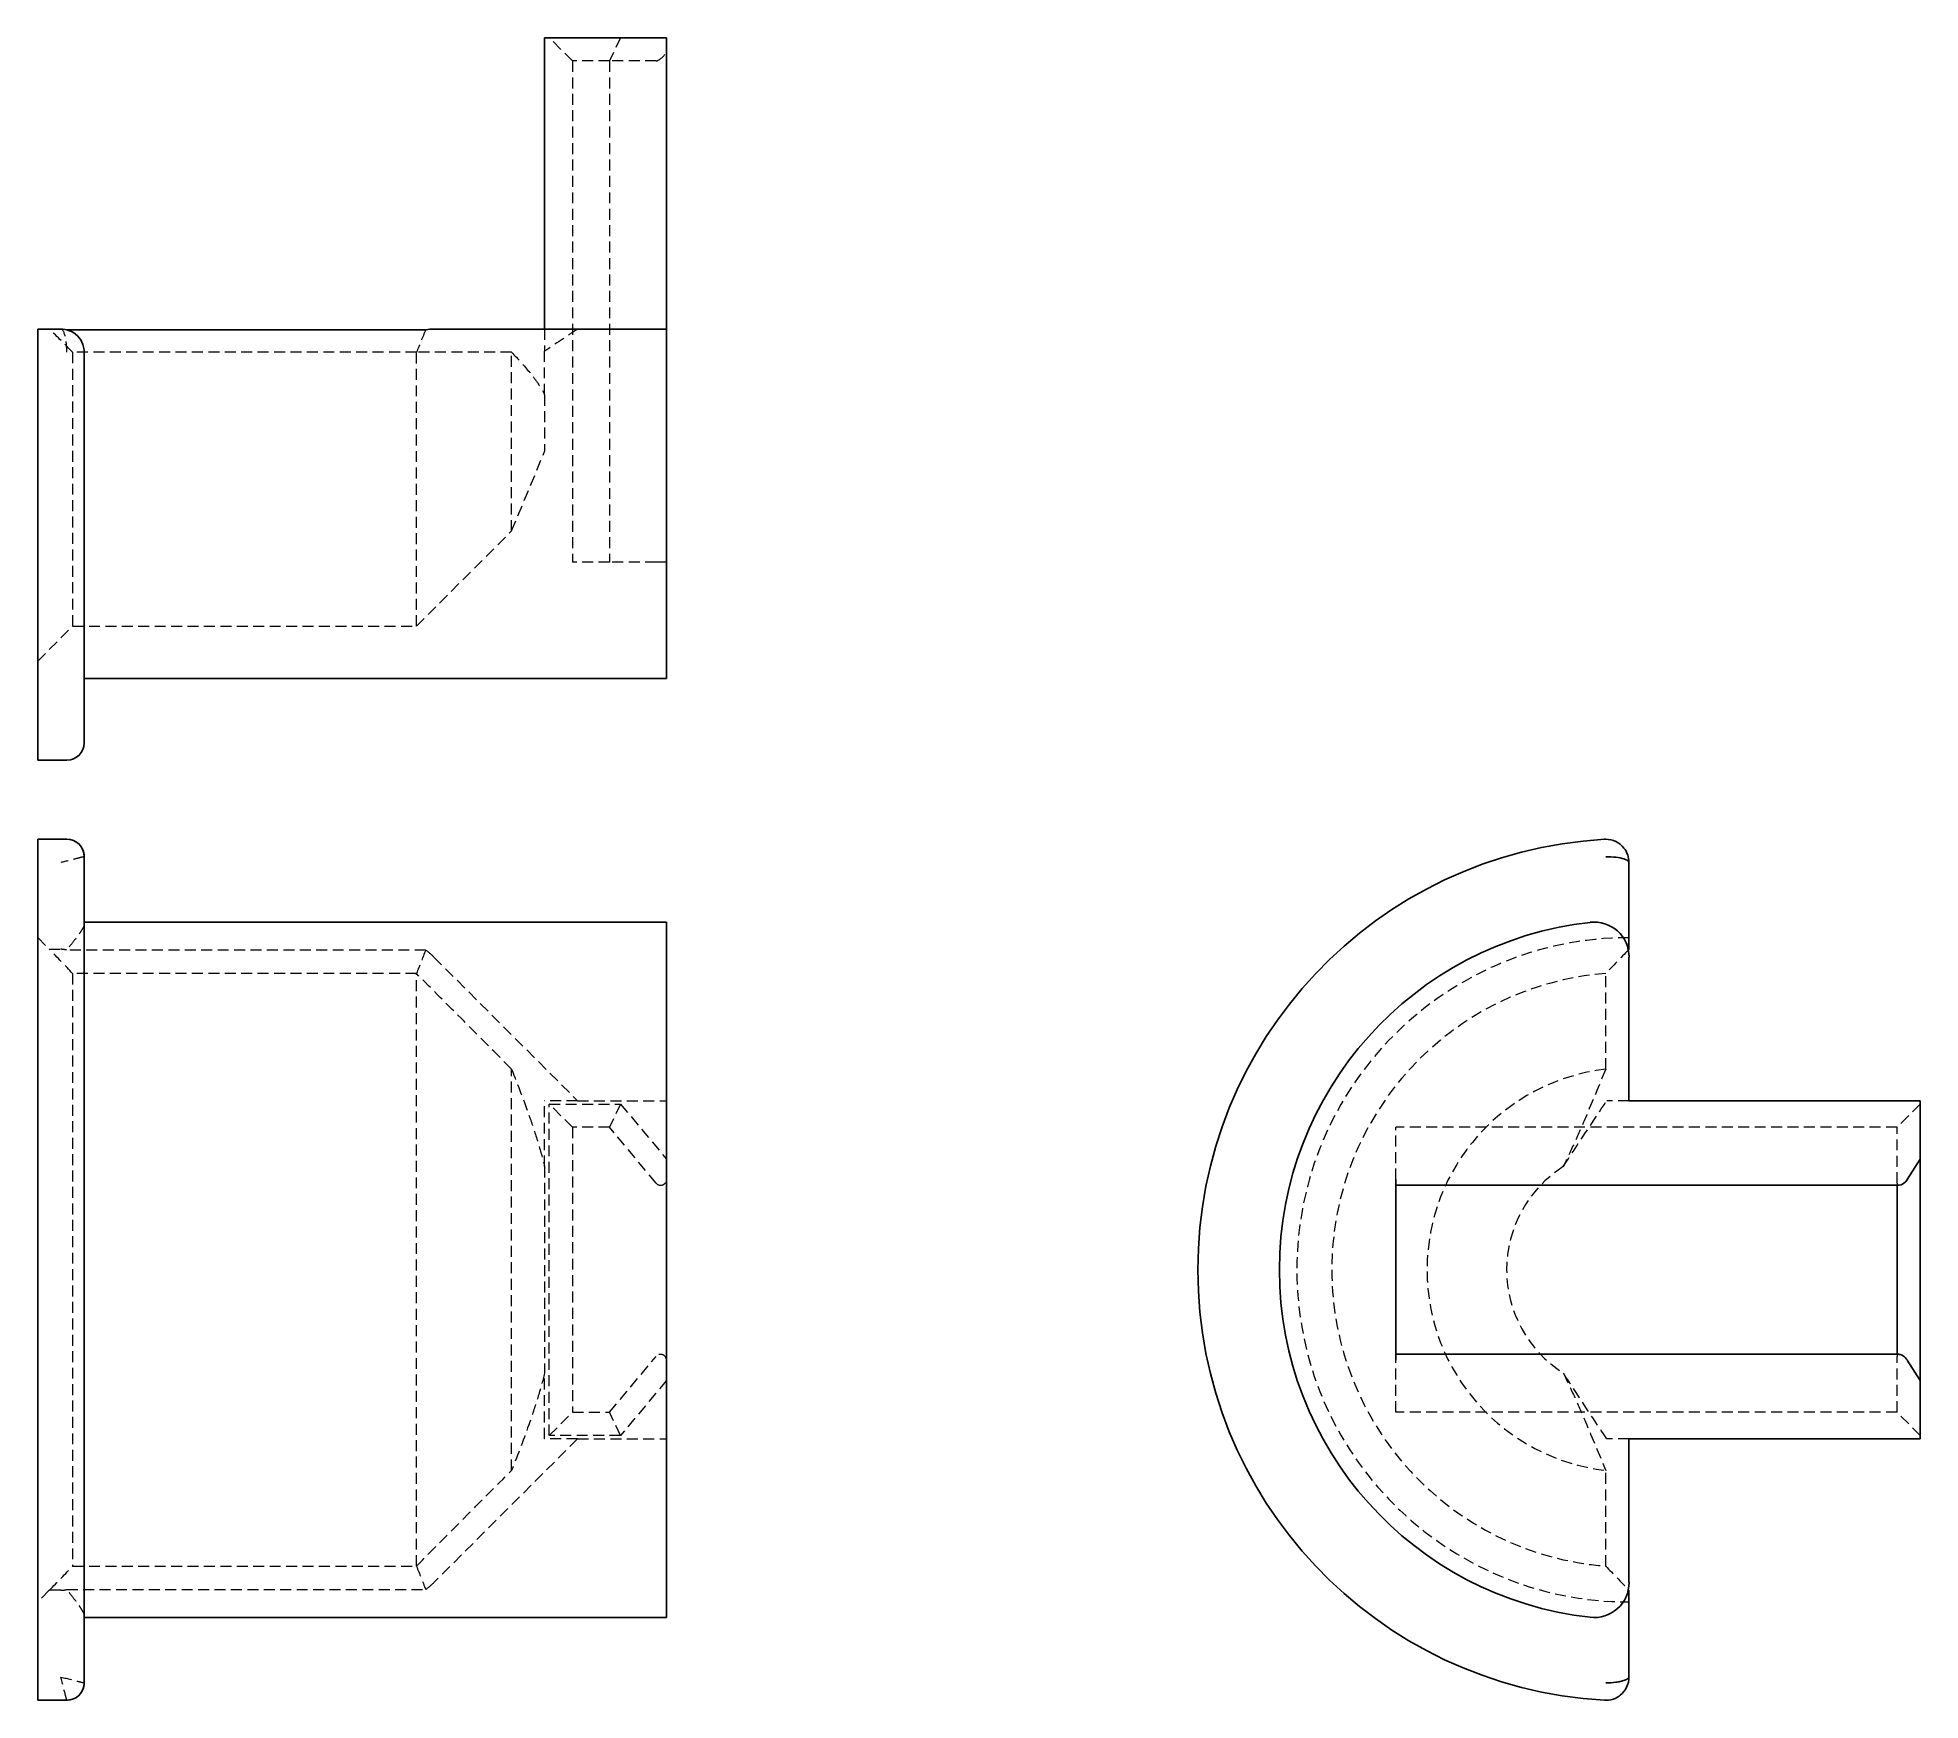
# Model space of a CAD drawing. Header units: millimetres. Extents: x 47 to 265, y 7 to 200.
import ezdxf

# ---------------------------------------------------------------- set-up
doc = ezdxf.new("R2010")
doc.units = ezdxf.units.MM
doc.linetypes.add('HIDDEN', pattern=[1.905, 1.27, -0.635])

msp = doc.modelspace()

# ---------------------------------------------------------------- linework, layer by layer
at = {"color": 7, "linetype": 'Continuous', "lineweight": 25}
for p, q in [((105.34, 199.9), (105.34, 166.11)), ((105.34, 199.9), (119.46, 199.9)), ((119.46, 199.9), (119.46, 166.11)), ((46.54, 166.11), (46.54, 163.25)), ((49.24, 166.11), (46.54, 166.11)), ((91.55, 166.03), (49.91, 166.03)), ((119.46, 166.11), (92.49, 166.11)), ((119.46, 161.6), (119.46, 166.11)), ((46.54, 116.1), (46.54, 163.25)), ((51.94, 163.37), (51.94, 163.41)), ((51.94, 118.12), (51.94, 163.37)), ((119.46, 125.56), (119.46, 161.6)), ((51.94, 125.56), (119.46, 125.56)), ((46.54, 116.1), (49.92, 116.1)), ((49.92, 106.94), (46.54, 106.94)), ((46.54, 7.07), (46.54, 106.94)), ((46.54, 106.94), (46.54, 106.94)), ((51.94, 9.1), (51.94, 104.91)), ((231.11, 94.18), (231.11, 104.24)), ((119.46, 97.33), (51.94, 97.33)), ((119.46, 97.3), (119.46, 97.33)), ((119.46, 16.7), (119.46, 97.3)), ((231.03, 94.09), (231.11, 94.18)), ((231.11, 76.6), (231.11, 93.27)), ((264.9, 76.6), (231.11, 76.6)), ((264.9, 69.84), (264.9, 76.6)), ((264.9, 69.84), (263.39, 67.48)), ((264.9, 44.17), (264.9, 69.84)), ((204.08, 46.52), (204.08, 67.48)), ((204.08, 66.81), (262.44, 66.81)), ((262.2, 66.81), (262.2, 47.2)), ((262.44, 47.2), (204.08, 47.2)), ((263.39, 46.52), (264.9, 44.17)), ((264.9, 37.4), (264.9, 44.17)), ((231.11, 20.73), (231.11, 37.4)), ((231.11, 37.4), (264.9, 37.4)), ((231.11, 19.83), (231.03, 19.92)), ((231.11, 9.77), (231.11, 19.83)), ((51.94, 16.68), (119.46, 16.68)), ((119.46, 16.68), (119.46, 16.7)), ((46.54, 7.07), (49.98, 7.07)), ((46.54, 7.07), (46.54, 7.07)), ((50.17, 7.12), (49.92, 7.07))]:
    msp.add_line(p, q, dxfattribs=at)
at = {"color": 7, "linetype": 'HIDDEN', "lineweight": 18}
for p, q in [((108.58, 197.2), (105.88, 199.9)), ((114.14, 199.9), (112.87, 197.2)), ((108.58, 197.2), (108.58, 139.08)), ((112.87, 197.2), (108.58, 197.2)), ((118.27, 197.2), (112.87, 197.2)), ((112.87, 197.2), (112.87, 139.08)), ((50.01, 165.99), (49.91, 166.03)), ((105.34, 166.11), (105.34, 163.54)), ((50.59, 163.41), (50.59, 131.64)), ((90.47, 163.41), (50.59, 163.41)), ((90.47, 131.64), (90.47, 163.41)), ((101.51, 142.69), (101.51, 163.41)), ((105.34, 158.49), (105.34, 151.92)), ((101.51, 142.69), (105.34, 151.92)), ((90.47, 131.64), (101.51, 142.69)), ((112.87, 139.08), (108.58, 139.08)), ((118.27, 139.08), (112.87, 139.08)), ((119.46, 139.08), (118.27, 139.08)), ((46.54, 127.59), (50.59, 131.64)), ((50.59, 131.64), (90.47, 131.64)), ((51.94, 104.91), (51.94, 104.91)), ((46.54, 95.53), (47.89, 94.18)), ((47.89, 94.18), (49.24, 94.18)), ((91.55, 94.09), (49.91, 94.09)), ((92.49, 93.27), (109.16, 76.6)), ((50.59, 91.37), (50.59, 22.64)), ((90.47, 91.37), (50.59, 91.37)), ((90.47, 22.64), (90.47, 91.37)), ((101.51, 33.74), (101.51, 80.27)), ((109.16, 76.6), (119.46, 76.6)), ((108.58, 73.53), (105.88, 76.23)), ((105.88, 37.78), (105.88, 76.23)), ((105.88, 76.23), (114.14, 76.23)), ((114.14, 76.23), (112.87, 73.53)), ((114.14, 76.23), (119.46, 69.84)), ((264.9, 76.23), (262.2, 73.53)), ((112.87, 73.53), (108.58, 73.53)), ((108.58, 73.53), (108.58, 40.48)), ((118.27, 67.05), (112.87, 73.53)), ((204.08, 67.48), (204.08, 73.53)), ((262.2, 73.53), (204.08, 73.53)), ((262.2, 67.05), (262.2, 73.53)), ((105.34, 68.98), (105.34, 45.03)), ((262.2, 67.05), (262.2, 66.81)), ((112.87, 40.48), (118.27, 46.96)), ((204.08, 40.48), (204.08, 46.52)), ((262.2, 47.2), (262.2, 46.96)), ((262.2, 40.48), (262.2, 46.96)), ((119.46, 44.17), (114.14, 37.78)), ((105.88, 37.78), (108.58, 40.48)), ((108.58, 40.48), (112.87, 40.48)), ((114.14, 37.78), (112.87, 40.48)), ((262.2, 40.48), (204.08, 40.48)), ((264.9, 37.78), (262.2, 40.48)), ((109.16, 37.4), (92.49, 20.73)), ((114.14, 37.78), (105.88, 37.78)), ((109.16, 37.4), (119.46, 37.4)), ((50.59, 22.64), (90.47, 22.64)), ((47.89, 19.83), (46.54, 18.48)), ((49.24, 19.83), (47.89, 19.83)), ((49.91, 19.92), (91.55, 19.92)), ((51.94, 9.1), (51.94, 9.1))]:
    msp.add_line(p, q, dxfattribs=at)
at = {"color": 7, "linetype": 'Continuous', "lineweight": 25}
for centre, radius, start, end in [((49.92, 118.12), 2.03, 270, 0), ((49.92, 104.91), 2.03, 0.0469, 90.0468), ((231.11, 57), 50.01, 93.2758, 266.7242), ((228.41, 104.24), 2.7, 90, 93.2758), ((231.11, 57), 40.55, 96.3794, 263.6206), ((227.06, 93.27), 4.06, 0, 96.3794), ((227.06, 20.73), 4.06, 263.6206, 0), ((49.92, 9.1), 2.03, 269.9532, 359.9531), ((228.41, 9.77), 2.7, 266.7242, 270)]:
    msp.add_arc(centre, radius, start, end, dxfattribs=at)
at = {"color": 7, "linetype": 'HIDDEN', "lineweight": 18}
for centre, radius, start, end in [((231.11, 57), 38.52, 90, 270), ((231.11, 57), 34.47, 94.4967, 265.5033), ((231.11, 57), 23.42, 96.6221, 263.3779), ((231.11, 57), 14.19, 122.4823, 237.5181), ((118.79, 67.48), 0.676, 219.8056, 0), ((118.79, 46.52), 0.676, 0, 140.1944)]:
    msp.add_arc(centre, radius, start, end, dxfattribs=at)
for centre, major_axis, ratio, start_param, end_param in [((118.79, 197.88), (0.635, 0.635), 0.36205, 3.488962, 5.935816), ((49.24, 91.36), (0, 2.81), 0.961524, 6.034935, 6.283185), ((262.88, 67.48), (0.612, 0.612), 0.468375, 2.703564, 3.579622), ((262.88, 46.52), (0.612, -0.612), 0.468375, 2.703564, 3.579622), ((49.24, 22.64), (0, 2.81), 0.961524, 3.141593, 3.389843)]:
    msp.add_ellipse(centre, major_axis=major_axis, ratio=ratio, start_param=start_param, end_param=end_param, dxfattribs=at)
at = {"color": 7, "linetype": 'Continuous', "lineweight": 25}
for centre, major_axis, start_param, end_param in [((262.88, 67.48), (0.612, 0.612), 3.579622, 5.150418), ((262.88, 46.52), (0.612, -0.612), 1.132767, 2.703564)]:
    msp.add_ellipse(centre, major_axis=major_axis, ratio=0.468375, start_param=start_param, end_param=end_param, dxfattribs=at)
at = {"color": 7, "linetype": 'HIDDEN', "lineweight": 18}
for points in [[(50.59, 163.41), (49.76, 164.28), (48.86, 165.18), (47.89, 166.11)], [(91.55, 166.03), (91.19, 165.15), (90.83, 164.28), (90.47, 163.41)], [(109.16, 166.11), (107.88, 165.25), (106.61, 164.4), (105.34, 163.53)], [(105.34, 158.49), (105.34, 160.15), (105.34, 161.84), (105.34, 163.53)], [(50.59, 91.37), (49.76, 92.27), (48.86, 93.2), (47.89, 94.18)], [(91.55, 94.09), (91.19, 93.18), (90.83, 92.27), (90.47, 91.37)], [(92.49, 93.27), (92.2, 93.57), (91.88, 93.84), (91.55, 94.09)], [(231.03, 94.09), (230.15, 93.18), (229.28, 92.27), (228.41, 91.37)], [(105.34, 68.98), (105.34, 71.53), (105.34, 74.07), (105.34, 76.6)], [(109.16, 76.6), (107.88, 76.6), (106.61, 76.6), (105.34, 76.6)], [(223.49, 68.98), (225.15, 71.53), (226.84, 74.07), (228.53, 76.6)], [(231.11, 76.6), (230.25, 76.6), (229.4, 76.6), (228.53, 76.6)], [(105.34, 37.4), (105.34, 39.94), (105.34, 42.48), (105.34, 45.03)], [(228.53, 37.4), (226.84, 39.94), (225.15, 42.48), (223.49, 45.03)], [(109.16, 37.4), (107.88, 37.4), (106.61, 37.4), (105.34, 37.4)], [(231.11, 37.4), (230.25, 37.4), (229.4, 37.4), (228.53, 37.4)], [(47.89, 19.83), (48.86, 20.8), (49.76, 21.74), (50.59, 22.64)], [(90.47, 22.64), (90.83, 21.73), (91.19, 20.83), (91.55, 19.92)], [(228.41, 22.64), (229.28, 21.73), (230.15, 20.83), (231.03, 19.92)], [(91.55, 19.92), (91.88, 20.17), (92.2, 20.44), (92.49, 20.73)]]:
    msp.add_open_spline(points, degree=3, dxfattribs=at)
at = {"color": 7, "linetype": 'Continuous', "lineweight": 25}
for points, knots in [([(51.94, 163.41), (51.94, 163.81), (51.76, 164.62), (50.85, 165.76), (49.85, 166.11), (49.24, 166.11)], [-1.570796, -1.570796, -1.570796, -1.570796, -1.121997, -0.673198, 0, 0, 0, 0]), ([(50.7, 106.78), (50.93, 106.65), (51.28, 106.46), (51.61, 106.05), (51.87, 105.58), (51.91, 105.18), (51.94, 104.91)], [0, 0, 0, 0, 0.330035, 0.497466, 0.665343, 1, 1, 1, 1]), ([(231.11, 104.24), (231.11, 104.84), (230.76, 105.85), (229.62, 106.75), (228.81, 106.94), (228.41, 106.94)], [-1.570796, -1.570796, -1.570796, -1.570796, -0.897598, -0.448799, 0, 0, 0, 0]), ([(228.41, 104.91), (228.81, 104.91), (229.62, 104.87), (230.76, 104.64), (231.11, 104.39), (231.11, 104.24)], [-1.570796, -1.570796, -1.570796, -1.570796, -1.121997, -0.673198, 0, 0, 0, 0]), ([(51.94, 9.1), (51.93, 8.82), (51.91, 8.54), (51.78, 8.31), (51.78, 8.3)], [0, 0, 0, 0, 0.973515, 1, 1, 1, 1]), ([(231.11, 9.77), (231.11, 9.57), (230.63, 9.32), (229.41, 9.13), (228.81, 9.1), (228.41, 9.1)], [0, 0, 0, 0, 0.897598, 1.121997, 1.570796, 1.570796, 1.570796, 1.570796]), ([(228.41, 7.07), (228.81, 7.07), (229.41, 7.21), (230.63, 7.96), (231.11, 8.96), (231.11, 9.77)], [0, 0, 0, 0, 0.448799, 0.673198, 1.570796, 1.570796, 1.570796, 1.570796])]:
    msp.add_open_spline(points, degree=3, knots=knots, dxfattribs=at)
at = {"color": 7, "linetype": 'HIDDEN', "lineweight": 18}
for points, knots in [([(49.92, 163.41), (49.92, 163.81), (49.88, 164.41), (49.69, 165.63), (49.44, 166.11), (49.24, 166.11)], [0, 0, 0, 0, 0.448799, 0.673198, 1.570796, 1.570796, 1.570796, 1.570796]), ([(51.08, 165.37), (51.04, 165.42), (50.86, 165.6), (50.64, 165.75), (50.46, 165.82), (50.45, 165.82)], [0, 0, 0, 0, 0.220353, 0.955311, 1, 1, 1, 1]), ([(101.51, 163.41), (99.67, 163.41), (97.83, 163.41), (95.99, 163.41), (94.15, 163.41), (92.31, 163.41), (90.47, 163.41)], [0, 0, 0, 0, 0.00782773, 0.00782773, 0.00782773, 0.01565546, 0.01565546, 0.01565546, 0.01565546]), ([(101.51, 163.41), (102.25, 162.64), (102.96, 161.86), (103.95, 160.65), (104.26, 160.24), (104.84, 159.39), (105.11, 158.95), (105.34, 158.49)], [0, 0, 0, 0, 0.5, 0.5, 0.75, 0.75, 1, 1, 1, 1]), ([(51.94, 104.91), (51.94, 104.91), (51.76, 104.87), (50.85, 104.64), (49.85, 104.39), (49.24, 104.24)], [-1.570796, -1.570796, -1.570796, -1.570796, -1.121997, -0.673198, 0, 0, 0, 0]), ([(49.92, 106.94), (50.19, 106.93), (50.47, 106.93), (50.7, 106.78), (50.7, 106.78)], [0, 0, 0, 0, 0.988417, 1, 1, 1, 1]), ([(51.94, 97.1), (51.94, 97.03), (51.92, 96.95), (51.86, 96.77), (51.8, 96.67), (51.68, 96.45), (51.61, 96.33), (51.44, 96.09), (51.35, 95.96), (51.06, 95.56), (50.85, 95.28), (50.39, 94.69), (50.15, 94.39), (49.91, 94.09)], [0, 0, 0, 0, 0.125, 0.125, 0.25, 0.25, 0.375, 0.375, 0.5, 0.5, 0.75, 0.75, 1, 1, 1, 1]), ([(101.51, 80.27), (99.67, 82.12), (97.83, 83.97), (95.99, 85.82), (94.15, 87.67), (92.31, 89.52), (90.47, 91.37)], [0, 0, 0, 0, 0.00782773, 0.00782773, 0.00782773, 0.01565546, 0.01565546, 0.01565546, 0.01565546]), ([(228.41, 80.27), (228.41, 82.12), (228.41, 83.97), (228.41, 85.82), (228.41, 87.67), (228.41, 89.52), (228.41, 91.37)], [0, 0, 0, 0, 0.00782773, 0.00782773, 0.00782773, 0.01565546, 0.01565546, 0.01565546, 0.01565546]), ([(101.51, 80.27), (102.25, 78.4), (102.96, 76.52), (103.95, 73.7), (104.26, 72.76), (104.84, 70.87), (105.11, 69.92), (105.34, 68.98)], [0, 0, 0, 0, 0.5, 0.5, 0.75, 0.75, 1, 1, 1, 1]), ([(228.41, 80.27), (227.64, 78.4), (226.86, 76.52), (225.65, 73.7), (225.24, 72.76), (224.39, 70.87), (223.95, 69.92), (223.49, 68.98)], [0, 0, 0, 0, 0.5, 0.5, 0.75, 0.75, 1, 1, 1, 1]), ([(105.34, 45.03), (105.11, 44.08), (104.84, 43.14), (104.26, 41.25), (103.95, 40.31), (102.96, 37.48), (102.25, 35.61), (101.51, 33.74)], [0, 0, 0, 0, 0.25, 0.25, 0.5, 0.5, 1, 1, 1, 1]), ([(223.49, 45.03), (223.95, 44.08), (224.39, 43.14), (225.24, 41.25), (225.65, 40.31), (226.86, 37.48), (227.64, 35.61), (228.41, 33.74)], [0, 0, 0, 0, 0.25, 0.25, 0.5, 0.5, 1, 1, 1, 1]), ([(90.47, 22.64), (92.31, 24.49), (94.15, 26.34), (95.99, 28.19), (97.83, 30.04), (99.67, 31.89), (101.51, 33.74)], [0, 0, 0, 0, 0.0078282, 0.0078282, 0.0078282, 0.01565641, 0.01565641, 0.01565641, 0.01565641]), ([(228.41, 22.64), (228.41, 24.49), (228.41, 26.34), (228.41, 28.19), (228.41, 30.04), (228.41, 31.89), (228.41, 33.74)], [0, 0, 0, 0, 0.0078282, 0.0078282, 0.0078282, 0.01565641, 0.01565641, 0.01565641, 0.01565641]), ([(51.94, 16.91), (51.94, 16.98), (51.92, 17.06), (51.86, 17.24), (51.8, 17.34), (51.68, 17.56), (51.61, 17.67), (51.44, 17.92), (51.35, 18.05), (51.06, 18.45), (50.85, 18.73), (50.39, 19.31), (50.15, 19.61), (49.91, 19.92)], [0, 0, 0, 0, 0.125, 0.125, 0.25, 0.25, 0.375, 0.375, 0.5, 0.5, 0.75, 0.75, 1, 1, 1, 1]), ([(49.24, 9.77), (50.05, 9.57), (51.05, 9.32), (51.8, 9.13), (51.94, 9.1), (51.94, 9.1)], [0, 0, 0, 0, 0.897598, 1.121997, 1.570796, 1.570796, 1.570796, 1.570796]), ([(49.92, 7.07), (49.92, 7.07), (49.88, 7.21), (49.69, 7.96), (49.44, 8.96), (49.24, 9.77)], [0, 0, 0, 0, 0.448799, 0.673198, 1.570796, 1.570796, 1.570796, 1.570796]), ([(51.78, 8.3), (51.72, 8.19), (51.61, 7.95), (51.27, 7.56), (50.79, 7.2), (50.35, 7.14), (50.17, 7.12)], [0, 0, 0, 0, 0.179188, 0.368148, 0.745037, 1, 1, 1, 1])]:
    msp.add_open_spline(points, degree=3, knots=knots, dxfattribs=at)
at = {"color": 7, "linetype": 'Continuous', "lineweight": 25}
msp.add_open_spline([(92.49, 166.11), (92.2, 166.11), (91.88, 166.08), (91.55, 166.03)], degree=3, dxfattribs=at)

doc.saveas('drawing.dxf')
